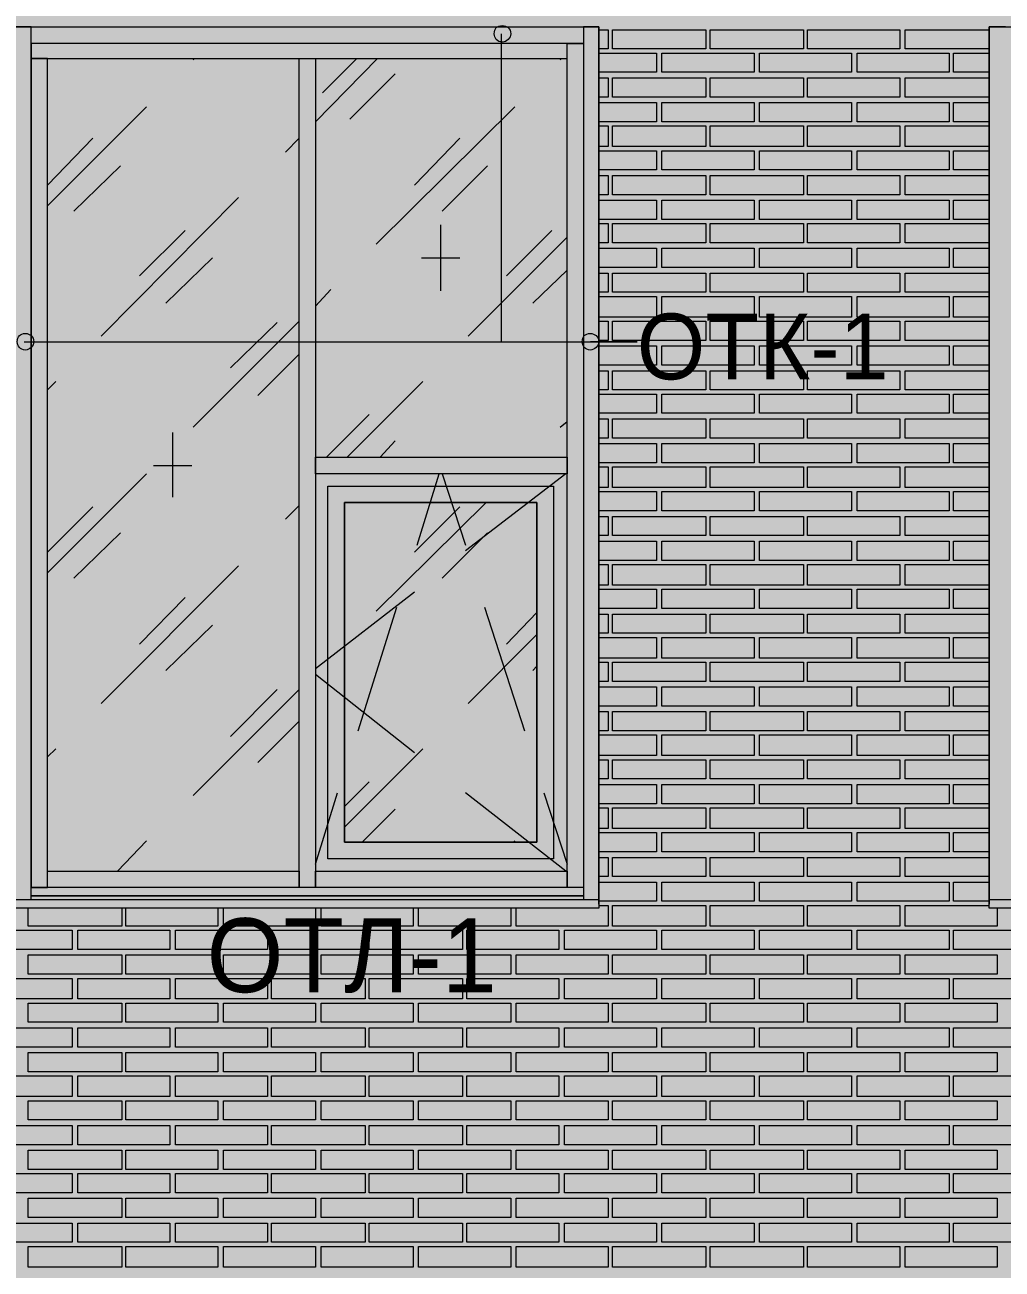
# Model space of a CAD drawing. Header units: millimetres. Extents: x -28928 to 100580, y -22867 to 36490.
# Drawn here: x 23028 to 26036, y 24164 to 27993 of the extents above; entities that cross this region are included whole.
import ezdxf

# ---------------------------------------------------------------- set-up
doc = ezdxf.new("R2010")
doc.units = ezdxf.units.MM
doc.layers.add('PDF _Геометрия', color=7, linetype='Continuous', true_color=0x8f8e8d)
doc.layers.add('PDF _Сплошная заливка', color=7, linetype='Continuous', true_color=0xffffff)
doc.layers.add('PDF _Текст', color=7, linetype='Continuous')

msp = doc.modelspace()

# ---------------------------------------------------------------- hatches: boundary and pattern name
at = {"layer": 'PDF _Сплошная заливка', "true_color": 0xdcd6cf, "transparency": 33554559}
msp.add_hatch(color=254, dxfattribs=at).paths.add_polyline_path([(19133.7, 30089.1), (19133.7, 16343.4), (52641.4, 16343.4), (52641.4, 30089.1)])

# ---------------------------------------------------------------- linework, layer by layer
at = {"layer": 'PDF _Геометрия', "color": 7, "lineweight": 9}
for points in [[(23047.2, 25299.9), (23047.2, 25363.4), (23047.2, 26636.8), (23047.2, 25338), (23098, 25338), (23098, 26636.8), (23098, 27889.1), (23047.2, 27889.1), (23047.2, 26636.8), (23047.2, 27910.3), (23047.2, 27986.4), (22996.4, 27986.4)], [(22996.4, 27986.4), (24794.5, 27986.4), (24794.5, 25287.2), (24794.5, 25363.4), (24794.5, 26636.8), (24794.5, 27910.3), (24794.5, 27986.4), (24748, 27986.4), (24748, 27910.3), (24748, 26636.8), (24748, 25363.4), (24748, 25299.9)], [(24494.1, 27965.3), (24494.1, 27017.6), (24913, 27017.6), (24769.1, 27017.6)], [(26046.8, 27986.4), (25996.1, 27986.4), (25996.1, 27910.3), (25996.1, 26636.8), (25996.1, 25363.4), (25996.1, 25287.2), (25996.1, 27986.4), (30793.7, 27986.4)], [(23546.4, 27884.9), (23550.7, 27889.1)], [(23923, 27694.5), (24113.4, 27889.1)], [(23944.1, 27783.4), (24049.9, 27889.1)], [(24676.1, 27884.9), (24680.3, 27889.1)], [(24028.7, 27703), (24168.4, 27842.6)], [(23098, 27436.4), (23402.6, 27741)], [(24109.1, 27318), (24536.4, 27741)], [(23098, 27499.9), (23237.6, 27643.7)], [(23829.9, 27601.4), (23872.2, 27643.7)], [(24227.6, 27499.9), (24367.2, 27643.7)], [(23178.4, 27419.5), (23322.2, 27559.1)], [(24312.2, 27419.5), (24451.8, 27559.1)], [(23263, 27034.5), (23686.1, 27461.8)], [(24308, 27377.2), (24308, 27174.1)], [(23381.4, 27220.7), (23521.1, 27360.3)], [(24392.6, 27034.5), (24697.2, 27339.1)], [(24511.1, 27220.7), (24650.7, 27360.3)], [(23461.8, 27136), (23605.7, 27275.7)], [(24248.7, 27275.7), (24367.2, 27275.7)], [(24591.4, 27136), (24697.2, 27237.6)], [(23923, 27127.6), (23969.5, 27178.4)], [(23546.4, 26755.3), (23872.2, 27081)], [(23660.7, 26937.2), (23804.5, 27076.8)], [(23026.1, 27017.6), (24913, 27017.6)], [(23745.3, 26852.6), (23872.2, 26979.5)], [(23098, 26869.5), (23123.4, 26894.9)], [(24020.3, 26662.2), (24253, 26894.9)], [(23956.8, 26662.2), (24088, 26793.4)], [(24676.1, 26755.3), (24697.2, 26772.2)], [(23483, 26738.4), (23483, 26539.5)], [(24121.8, 26662.2), (24168.4, 26713)], [(23098, 26306.8), (23402.6, 26611.4)], [(23423.7, 26636.8), (23542.2, 26636.8)], [(24236.1, 26391.4), (24303.7, 26611.4)], [(24312.2, 26611.4), (24384.1, 26391.4)], [(24693, 26611.4), (24384.1, 26374.5)], [(23098, 26370.3), (23237.6, 26509.9)], [(23829.9, 26471.8), (23872.2, 26514.1)], [(24109.1, 26188.4), (24447.6, 26522.6)], [(24227.6, 26370.3), (24367.2, 26509.9)], [(23178.4, 26289.9), (23322.2, 26429.5)], [(24312.2, 26289.9), (24451.8, 26429.5)], [(23263, 25904.9), (23686.1, 26328)], [(23381.4, 26086.8), (23521.1, 26230.7)], [(24227.6, 26247.6), (23923, 26010.7)], [(24054.1, 25820.3), (24172.6, 26201)], [(24443.4, 26201), (24566.1, 25820.3)], [(24511.1, 26086.8), (24604.1, 26184.1)], [(23461.8, 26006.4), (23605.7, 26146)], [(24392.6, 25904.9), (24604.1, 26116.4)], [(24591.4, 26006.4), (24604.1, 26019.1)], [(24227.6, 25752.6), (23923, 25993.7)], [(23546.4, 25621.4), (23872.2, 25947.2)], [(23660.7, 25803.4), (23804.5, 25947.2)], [(23745.3, 25723), (23872.2, 25849.9)], [(23098, 25739.9), (23123.4, 25765.3)], [(24011.8, 25524.1), (24253, 25765.3)], [(24011.8, 25587.6), (24088, 25663.7)], [(23923, 25409.9), (23990.7, 25629.9)], [(24693, 25388.7), (24384.1, 25629.9)], [(24625.3, 25629.9), (24697.2, 25409.9)], [(24066.8, 25477.6), (24168.4, 25579.1)], [(23313.7, 25388.7), (23402.6, 25481.8)], [(24532.2, 25477.6), (24536.4, 25481.8)], [(24748, 25338), (23047.2, 25338)], [(24748, 25312.6), (23047.2, 25312.6), (24748, 25312.6)], [(24748, 25312.6), (23047.2, 25312.6)], [(24794.5, 25304.1), (24794.5, 25299.9), (22996.4, 25299.9), (22996.4, 25304.1)], [(24794.5, 25299.9), (24794.5, 25274.5), (22996.4, 25274.5), (22996.4, 25299.9)], [(24794.5, 25283), (24794.5, 25274.5)], [(30793.7, 25304.1), (30793.7, 25299.9), (25996.1, 25299.9), (25996.1, 25304.1)], [(30793.7, 25299.9), (30793.7, 25274.5), (25996.1, 25274.5), (25996.1, 25299.9)], [(25996.1, 25274.5), (25996.1, 25283)]]:
    msp.add_lwpolyline(points, dxfattribs=at)
for points in [[(23897.6, 27935.7), (23047.2, 27935.7), (23047.2, 27889.1), (23897.6, 27889.1), (24697.2, 27889.1), (24697.2, 27935.7), (23897.6, 27935.7), (23072.6, 27935.7), (23047.2, 27935.7), (23047.2, 27986.4), (23072.6, 27986.4), (23897.6, 27986.4), (24722.6, 27986.4), (24748, 27986.4), (24748, 27935.7), (24722.6, 27935.7)], [(24697.2, 27910.3), (24697.2, 27935.7), (24748, 27935.7), (24748, 27910.3), (24748, 26636.8), (24748, 25338), (24697.2, 25338), (24697.2, 26636.8)], [(23923, 25338), (23872.2, 25338), (23098, 25338), (23098, 25388.7), (23872.2, 25388.7), (23872.2, 25338), (23872.2, 26636.8), (23872.2, 27889.1), (23923, 27889.1), (23923, 26636.8)], [(24697.2, 26611.4), (23923, 26611.4), (23923, 26662.2), (24697.2, 26662.2)], [(23961.1, 26573.4), (24654.9, 26573.4), (24654.9, 25426.8), (23961.1, 25426.8)], [(24654.9, 26573.4), (24654.9, 25426.8), (23961.1, 25426.8), (23961.1, 26573.4)], [(24604.1, 26522.6), (24011.8, 26522.6), (24011.8, 25477.6), (24604.1, 25477.6)], [(24011.8, 25477.6), (24011.8, 26522.6), (24604.1, 26522.6), (24604.1, 25477.6)], [(24697.2, 25338), (23923, 25338), (23923, 25388.7), (24697.2, 25388.7)]]:
    msp.add_lwpolyline(points, close=True, dxfattribs=at)
at = {"layer": 'PDF _Геометрия', "lineweight": 9}
for points in [[(24794.5, 27978), (24824.1, 27978), (24824.1, 27918.7), (24794.5, 27918.7)], [(25996.1, 27918.7), (25738, 27918.7), (25738, 27978), (25996.1, 27978)], [(24794.5, 27906), (24832.6, 27906), (24972.2, 27906), (24972.2, 27846.8), (24832.6, 27846.8), (24794.5, 27846.8)], [(25996.1, 27846.8), (25886.1, 27846.8), (25886.1, 27906), (25996.1, 27906)], [(24794.5, 27829.9), (24824.1, 27829.9), (24824.1, 27770.7), (24794.5, 27770.7)], [(25996.1, 27770.7), (25738, 27770.7), (25738, 27829.9), (25996.1, 27829.9)], [(24794.5, 27753.7), (24832.6, 27753.7), (24972.2, 27753.7), (24972.2, 27694.5), (24832.6, 27694.5), (24794.5, 27694.5)], [(25996.1, 27694.5), (25886.1, 27694.5), (25886.1, 27753.7), (25996.1, 27753.7)], [(24794.5, 27681.8), (24824.1, 27681.8), (24824.1, 27618.4), (24794.5, 27618.4)], [(25996.1, 27618.4), (25738, 27618.4), (25738, 27681.8), (25996.1, 27681.8)], [(24794.5, 27605.7), (24832.6, 27605.7), (24972.2, 27605.7), (24972.2, 27546.4), (24832.6, 27546.4), (24794.5, 27546.4)], [(25996.1, 27546.4), (25886.1, 27546.4), (25886.1, 27605.7), (25996.1, 27605.7)], [(24794.5, 27529.5), (24824.1, 27529.5), (24824.1, 27470.3), (24794.5, 27470.3)], [(25996.1, 27470.3), (25738, 27470.3), (25738, 27529.5), (25996.1, 27529.5)], [(24794.5, 27453.4), (24832.6, 27453.4), (24972.2, 27453.4), (24972.2, 27394.1), (24832.6, 27394.1), (24794.5, 27394.1)], [(25996.1, 27394.1), (25886.1, 27394.1), (25886.1, 27453.4), (25996.1, 27453.4)], [(24794.5, 27381.4), (24824.1, 27381.4), (24824.1, 27322.2), (24794.5, 27322.2)], [(25996.1, 27322.2), (25738, 27322.2), (25738, 27381.4), (25996.1, 27381.4)], [(24794.5, 27305.3), (24832.6, 27305.3), (24972.2, 27305.3), (24972.2, 27246), (24832.6, 27246), (24794.5, 27246)], [(25996.1, 27246), (25886.1, 27246), (25886.1, 27305.3), (25996.1, 27305.3)], [(24794.5, 27229.1), (24824.1, 27229.1), (24824.1, 27169.9), (24794.5, 27169.9)], [(25996.1, 27169.9), (25738, 27169.9), (25738, 27229.1), (25996.1, 27229.1)], [(24794.5, 27157.2), (24832.6, 27157.2), (24972.2, 27157.2), (24972.2, 27093.7), (24832.6, 27093.7), (24794.5, 27093.7)], [(25996.1, 27093.7), (25886.1, 27093.7), (25886.1, 27157.2), (25996.1, 27157.2)], [(24794.5, 27081), (24824.1, 27081), (24824.1, 27021.8), (24794.5, 27021.8)], [(25996.1, 27021.8), (25738, 27021.8), (25738, 27081), (25996.1, 27081)], [(24794.5, 27004.9), (24832.6, 27004.9), (24972.2, 27004.9), (24972.2, 26945.7), (24832.6, 26945.7), (24794.5, 26945.7)], [(25996.1, 26945.7), (25886.1, 26945.7), (25886.1, 27004.9), (25996.1, 27004.9)], [(24794.5, 26928.7), (24824.1, 26928.7), (24824.1, 26869.5), (24794.5, 26869.5)], [(25996.1, 26869.5), (25738, 26869.5), (25738, 26928.7), (25996.1, 26928.7)], [(24794.5, 26856.8), (24832.6, 26856.8), (24972.2, 26856.8), (24972.2, 26797.6), (24832.6, 26797.6), (24794.5, 26797.6)], [(25996.1, 26797.6), (25886.1, 26797.6), (25886.1, 26856.8), (25996.1, 26856.8)], [(24794.5, 26780.7), (24824.1, 26780.7), (24824.1, 26721.4), (24794.5, 26721.4)], [(25996.1, 26721.4), (25738, 26721.4), (25738, 26780.7), (25996.1, 26780.7)], [(24794.5, 26704.5), (24832.6, 26704.5), (24972.2, 26704.5), (24972.2, 26645.3), (24832.6, 26645.3), (24794.5, 26645.3)], [(25996.1, 26645.3), (25886.1, 26645.3), (25886.1, 26704.5), (25996.1, 26704.5)], [(24794.5, 26632.6), (24824.1, 26632.6), (24824.1, 26569.1), (24794.5, 26569.1)], [(25996.1, 26569.1), (25738, 26569.1), (25738, 26632.6), (25996.1, 26632.6)], [(24794.5, 26556.4), (24832.6, 26556.4), (24972.2, 26556.4), (24972.2, 26497.2), (24832.6, 26497.2), (24794.5, 26497.2)], [(25996.1, 26497.2), (25886.1, 26497.2), (25886.1, 26556.4), (25996.1, 26556.4)], [(24794.5, 26480.3), (24824.1, 26480.3), (24824.1, 26421), (24794.5, 26421)], [(25996.1, 26421), (25738, 26421), (25738, 26480.3), (25996.1, 26480.3)], [(24794.5, 26404.1), (24832.6, 26404.1), (24972.2, 26404.1), (24972.2, 26344.9), (24832.6, 26344.9), (24794.5, 26344.9)], [(25996.1, 26344.9), (25886.1, 26344.9), (25886.1, 26404.1), (25996.1, 26404.1)], [(24794.5, 26332.2), (24824.1, 26332.2), (24824.1, 26268.7), (24794.5, 26268.7)], [(25996.1, 26268.7), (25738, 26268.7), (25738, 26332.2), (25996.1, 26332.2)], [(24794.5, 26256), (24832.6, 26256), (24972.2, 26256), (24972.2, 26196.8), (24832.6, 26196.8), (24794.5, 26196.8)], [(25996.1, 26196.8), (25886.1, 26196.8), (25886.1, 26256), (25996.1, 26256)], [(24794.5, 26179.9), (24824.1, 26179.9), (24824.1, 26120.7), (24794.5, 26120.7)], [(25996.1, 26120.7), (25738, 26120.7), (25738, 26179.9), (25996.1, 26179.9)], [(24794.5, 26108), (24832.6, 26108), (24972.2, 26108), (24972.2, 26044.5), (24832.6, 26044.5), (24794.5, 26044.5)], [(25996.1, 26044.5), (25886.1, 26044.5), (25886.1, 26108), (25996.1, 26108)], [(24794.5, 26031.8), (24824.1, 26031.8), (24824.1, 25972.6), (24794.5, 25972.6)], [(25996.1, 25972.6), (25738, 25972.6), (25738, 26031.8), (25996.1, 26031.8)], [(24794.5, 25955.7), (24832.6, 25955.7), (24972.2, 25955.7), (24972.2, 25896.4), (24832.6, 25896.4), (24794.5, 25896.4)], [(25996.1, 25896.4), (25886.1, 25896.4), (25886.1, 25955.7), (25996.1, 25955.7)], [(24794.5, 25879.5), (24824.1, 25879.5), (24824.1, 25820.3), (24794.5, 25820.3)], [(25996.1, 25820.3), (25738, 25820.3), (25738, 25879.5), (25996.1, 25879.5)], [(24794.5, 25807.6), (24832.6, 25807.6), (24972.2, 25807.6), (24972.2, 25744.1), (24832.6, 25744.1), (24794.5, 25744.1)], [(25996.1, 25744.1), (25886.1, 25744.1), (25886.1, 25807.6), (25996.1, 25807.6)], [(24794.5, 25731.4), (24824.1, 25731.4), (24824.1, 25672.2), (24794.5, 25672.2)], [(25996.1, 25672.2), (25738, 25672.2), (25738, 25731.4), (25996.1, 25731.4)], [(24794.5, 25655.3), (24832.6, 25655.3), (24972.2, 25655.3), (24972.2, 25596), (24832.6, 25596), (24794.5, 25596)], [(25996.1, 25596), (25886.1, 25596), (25886.1, 25655.3), (25996.1, 25655.3)], [(24794.5, 25583.4), (24824.1, 25583.4), (24824.1, 25519.9), (24794.5, 25519.9)], [(25996.1, 25519.9), (25738, 25519.9), (25738, 25583.4), (25996.1, 25583.4)], [(24794.5, 25507.2), (24832.6, 25507.2), (24972.2, 25507.2), (24972.2, 25448), (24832.6, 25448), (24794.5, 25448)], [(25996.1, 25448), (25886.1, 25448), (25886.1, 25507.2), (25996.1, 25507.2)], [(24794.5, 25431), (24824.1, 25431), (24824.1, 25371.8), (24794.5, 25371.8)], [(25996.1, 25371.8), (25738, 25371.8), (25738, 25431), (25996.1, 25431)], [(24794.5, 25354.9), (24832.6, 25354.9), (24972.2, 25354.9), (24972.2, 25295.7), (24832.6, 25295.7), (24794.5, 25295.7)], [(25996.1, 25295.7), (25886.1, 25295.7), (25886.1, 25354.9), (25996.1, 25354.9)], [(23326.4, 25274.5), (23326.4, 25219.5), (23038.7, 25219.5), (23038.7, 25274.5)], [(23622.6, 25274.5), (23622.6, 25219.5), (23339.1, 25219.5), (23339.1, 25274.5)], [(23923, 25274.5), (23923, 25219.5), (23639.5, 25219.5), (23639.5, 25274.5)], [(24223.4, 25274.5), (24223.4, 25219.5), (23939.9, 25219.5), (23939.9, 25274.5)], [(24523.7, 25274.5), (24523.7, 25219.5), (24240.3, 25219.5), (24240.3, 25274.5)], [(24794.5, 25283), (24824.1, 25283), (24824.1, 25219.5), (24540.7, 25219.5), (24540.7, 25274.5)], [(26021.4, 25274.5), (26021.4, 25219.5), (25738, 25219.5), (25738, 25283), (25996.1, 25283)]]:
    msp.add_lwpolyline(points, dxfattribs=at)
for points in [[(25124.5, 27978), (25124.5, 27918.7), (24836.8, 27918.7), (24836.8, 27978)], [(25424.9, 27978), (25424.9, 27918.7), (25137.2, 27918.7), (25137.2, 27978)], [(25721.1, 27978), (25721.1, 27918.7), (25437.6, 27918.7), (25437.6, 27978)], [(25272.6, 27846.8), (25128.7, 27846.8), (24989.1, 27846.8), (24989.1, 27906), (25128.7, 27906), (25272.6, 27906)], [(25573, 27846.8), (25429.1, 27846.8), (25289.5, 27846.8), (25289.5, 27906), (25429.1, 27906), (25573, 27906)], [(25873.4, 27846.8), (25729.5, 27846.8), (25589.9, 27846.8), (25589.9, 27906), (25729.5, 27906), (25873.4, 27906)], [(25124.5, 27829.9), (25124.5, 27770.7), (24836.8, 27770.7), (24836.8, 27829.9)], [(25424.9, 27829.9), (25424.9, 27770.7), (25137.2, 27770.7), (25137.2, 27829.9)], [(25721.1, 27829.9), (25721.1, 27770.7), (25437.6, 27770.7), (25437.6, 27829.9)], [(25272.6, 27694.5), (25128.7, 27694.5), (24989.1, 27694.5), (24989.1, 27753.7), (25128.7, 27753.7), (25272.6, 27753.7)], [(25573, 27694.5), (25429.1, 27694.5), (25289.5, 27694.5), (25289.5, 27753.7), (25429.1, 27753.7), (25573, 27753.7)], [(25873.4, 27694.5), (25729.5, 27694.5), (25589.9, 27694.5), (25589.9, 27753.7), (25729.5, 27753.7), (25873.4, 27753.7)], [(25124.5, 27681.8), (25124.5, 27618.4), (24836.8, 27618.4), (24836.8, 27681.8)], [(25424.9, 27681.8), (25424.9, 27618.4), (25137.2, 27618.4), (25137.2, 27681.8)], [(25721.1, 27681.8), (25721.1, 27618.4), (25437.6, 27618.4), (25437.6, 27681.8)], [(25272.6, 27546.4), (25128.7, 27546.4), (24989.1, 27546.4), (24989.1, 27605.7), (25128.7, 27605.7), (25272.6, 27605.7)], [(25573, 27546.4), (25429.1, 27546.4), (25289.5, 27546.4), (25289.5, 27605.7), (25429.1, 27605.7), (25573, 27605.7)], [(25873.4, 27546.4), (25729.5, 27546.4), (25589.9, 27546.4), (25589.9, 27605.7), (25729.5, 27605.7), (25873.4, 27605.7)], [(25124.5, 27529.5), (25124.5, 27470.3), (24836.8, 27470.3), (24836.8, 27529.5)], [(25424.9, 27529.5), (25424.9, 27470.3), (25137.2, 27470.3), (25137.2, 27529.5)], [(25721.1, 27529.5), (25721.1, 27470.3), (25437.6, 27470.3), (25437.6, 27529.5)], [(25272.6, 27394.1), (25128.7, 27394.1), (24989.1, 27394.1), (24989.1, 27453.4), (25128.7, 27453.4), (25272.6, 27453.4)], [(25573, 27394.1), (25429.1, 27394.1), (25289.5, 27394.1), (25289.5, 27453.4), (25429.1, 27453.4), (25573, 27453.4)], [(25873.4, 27394.1), (25729.5, 27394.1), (25589.9, 27394.1), (25589.9, 27453.4), (25729.5, 27453.4), (25873.4, 27453.4)], [(25124.5, 27381.4), (25124.5, 27322.2), (24836.8, 27322.2), (24836.8, 27381.4)], [(25424.9, 27381.4), (25424.9, 27322.2), (25137.2, 27322.2), (25137.2, 27381.4)], [(25721.1, 27381.4), (25721.1, 27322.2), (25437.6, 27322.2), (25437.6, 27381.4)], [(25272.6, 27246), (25128.7, 27246), (24989.1, 27246), (24989.1, 27305.3), (25128.7, 27305.3), (25272.6, 27305.3)], [(25573, 27246), (25429.1, 27246), (25289.5, 27246), (25289.5, 27305.3), (25429.1, 27305.3), (25573, 27305.3)], [(25873.4, 27246), (25729.5, 27246), (25589.9, 27246), (25589.9, 27305.3), (25729.5, 27305.3), (25873.4, 27305.3)], [(25124.5, 27229.1), (25124.5, 27169.9), (24836.8, 27169.9), (24836.8, 27229.1)], [(25424.9, 27229.1), (25424.9, 27169.9), (25137.2, 27169.9), (25137.2, 27229.1)], [(25721.1, 27229.1), (25721.1, 27169.9), (25437.6, 27169.9), (25437.6, 27229.1)], [(25272.6, 27093.7), (25128.7, 27093.7), (24989.1, 27093.7), (24989.1, 27157.2), (25128.7, 27157.2), (25272.6, 27157.2)], [(25573, 27093.7), (25429.1, 27093.7), (25289.5, 27093.7), (25289.5, 27157.2), (25429.1, 27157.2), (25573, 27157.2)], [(25873.4, 27093.7), (25729.5, 27093.7), (25589.9, 27093.7), (25589.9, 27157.2), (25729.5, 27157.2), (25873.4, 27157.2)], [(25124.5, 27081), (25124.5, 27021.8), (24836.8, 27021.8), (24836.8, 27081)], [(25424.9, 27081), (25424.9, 27021.8), (25137.2, 27021.8), (25137.2, 27081)], [(25721.1, 27081), (25721.1, 27021.8), (25437.6, 27021.8), (25437.6, 27081)], [(25272.6, 26945.7), (25128.7, 26945.7), (24989.1, 26945.7), (24989.1, 27004.9), (25128.7, 27004.9), (25272.6, 27004.9)], [(25573, 26945.7), (25429.1, 26945.7), (25289.5, 26945.7), (25289.5, 27004.9), (25429.1, 27004.9), (25573, 27004.9)], [(25873.4, 26945.7), (25729.5, 26945.7), (25589.9, 26945.7), (25589.9, 27004.9), (25729.5, 27004.9), (25873.4, 27004.9)], [(25124.5, 26928.7), (25124.5, 26869.5), (24836.8, 26869.5), (24836.8, 26928.7)], [(25424.9, 26928.7), (25424.9, 26869.5), (25137.2, 26869.5), (25137.2, 26928.7)], [(25721.1, 26928.7), (25721.1, 26869.5), (25437.6, 26869.5), (25437.6, 26928.7)], [(25272.6, 26797.6), (25128.7, 26797.6), (24989.1, 26797.6), (24989.1, 26856.8), (25128.7, 26856.8), (25272.6, 26856.8)], [(25573, 26797.6), (25429.1, 26797.6), (25289.5, 26797.6), (25289.5, 26856.8), (25429.1, 26856.8), (25573, 26856.8)], [(25873.4, 26797.6), (25729.5, 26797.6), (25589.9, 26797.6), (25589.9, 26856.8), (25729.5, 26856.8), (25873.4, 26856.8)], [(25124.5, 26780.7), (25124.5, 26721.4), (24836.8, 26721.4), (24836.8, 26780.7)], [(25424.9, 26780.7), (25424.9, 26721.4), (25137.2, 26721.4), (25137.2, 26780.7)], [(25721.1, 26780.7), (25721.1, 26721.4), (25437.6, 26721.4), (25437.6, 26780.7)], [(25272.6, 26645.3), (25128.7, 26645.3), (24989.1, 26645.3), (24989.1, 26704.5), (25128.7, 26704.5), (25272.6, 26704.5)], [(25573, 26645.3), (25429.1, 26645.3), (25289.5, 26645.3), (25289.5, 26704.5), (25429.1, 26704.5), (25573, 26704.5)], [(25873.4, 26645.3), (25729.5, 26645.3), (25589.9, 26645.3), (25589.9, 26704.5), (25729.5, 26704.5), (25873.4, 26704.5)], [(25124.5, 26632.6), (25124.5, 26569.1), (24836.8, 26569.1), (24836.8, 26632.6)], [(25424.9, 26632.6), (25424.9, 26569.1), (25137.2, 26569.1), (25137.2, 26632.6)], [(25721.1, 26632.6), (25721.1, 26569.1), (25437.6, 26569.1), (25437.6, 26632.6)], [(25272.6, 26497.2), (25128.7, 26497.2), (24989.1, 26497.2), (24989.1, 26556.4), (25128.7, 26556.4), (25272.6, 26556.4)], [(25573, 26497.2), (25429.1, 26497.2), (25289.5, 26497.2), (25289.5, 26556.4), (25429.1, 26556.4), (25573, 26556.4)], [(25873.4, 26497.2), (25729.5, 26497.2), (25589.9, 26497.2), (25589.9, 26556.4), (25729.5, 26556.4), (25873.4, 26556.4)], [(25124.5, 26480.3), (25124.5, 26421), (24836.8, 26421), (24836.8, 26480.3)], [(25424.9, 26480.3), (25424.9, 26421), (25137.2, 26421), (25137.2, 26480.3)], [(25721.1, 26480.3), (25721.1, 26421), (25437.6, 26421), (25437.6, 26480.3)], [(25272.6, 26344.9), (25128.7, 26344.9), (24989.1, 26344.9), (24989.1, 26404.1), (25128.7, 26404.1), (25272.6, 26404.1)], [(25573, 26344.9), (25429.1, 26344.9), (25289.5, 26344.9), (25289.5, 26404.1), (25429.1, 26404.1), (25573, 26404.1)], [(25873.4, 26344.9), (25729.5, 26344.9), (25589.9, 26344.9), (25589.9, 26404.1), (25729.5, 26404.1), (25873.4, 26404.1)], [(25124.5, 26332.2), (25124.5, 26268.7), (24836.8, 26268.7), (24836.8, 26332.2)], [(25424.9, 26332.2), (25424.9, 26268.7), (25137.2, 26268.7), (25137.2, 26332.2)], [(25721.1, 26332.2), (25721.1, 26268.7), (25437.6, 26268.7), (25437.6, 26332.2)], [(25272.6, 26196.8), (25128.7, 26196.8), (24989.1, 26196.8), (24989.1, 26256), (25128.7, 26256), (25272.6, 26256)], [(25573, 26196.8), (25429.1, 26196.8), (25289.5, 26196.8), (25289.5, 26256), (25429.1, 26256), (25573, 26256)], [(25873.4, 26196.8), (25729.5, 26196.8), (25589.9, 26196.8), (25589.9, 26256), (25729.5, 26256), (25873.4, 26256)], [(25124.5, 26179.9), (25124.5, 26120.7), (24836.8, 26120.7), (24836.8, 26179.9)], [(25424.9, 26179.9), (25424.9, 26120.7), (25137.2, 26120.7), (25137.2, 26179.9)], [(25721.1, 26179.9), (25721.1, 26120.7), (25437.6, 26120.7), (25437.6, 26179.9)], [(25272.6, 26044.5), (25128.7, 26044.5), (24989.1, 26044.5), (24989.1, 26108), (25128.7, 26108), (25272.6, 26108)], [(25573, 26044.5), (25429.1, 26044.5), (25289.5, 26044.5), (25289.5, 26108), (25429.1, 26108), (25573, 26108)], [(25873.4, 26044.5), (25729.5, 26044.5), (25589.9, 26044.5), (25589.9, 26108), (25729.5, 26108), (25873.4, 26108)], [(25124.5, 26031.8), (25124.5, 25972.6), (24836.8, 25972.6), (24836.8, 26031.8)], [(25424.9, 26031.8), (25424.9, 25972.6), (25137.2, 25972.6), (25137.2, 26031.8)], [(25721.1, 26031.8), (25721.1, 25972.6), (25437.6, 25972.6), (25437.6, 26031.8)], [(25272.6, 25896.4), (25128.7, 25896.4), (24989.1, 25896.4), (24989.1, 25955.7), (25128.7, 25955.7), (25272.6, 25955.7)], [(25573, 25896.4), (25429.1, 25896.4), (25289.5, 25896.4), (25289.5, 25955.7), (25429.1, 25955.7), (25573, 25955.7)], [(25873.4, 25896.4), (25729.5, 25896.4), (25589.9, 25896.4), (25589.9, 25955.7), (25729.5, 25955.7), (25873.4, 25955.7)], [(25124.5, 25879.5), (25124.5, 25820.3), (24836.8, 25820.3), (24836.8, 25879.5)], [(25424.9, 25879.5), (25424.9, 25820.3), (25137.2, 25820.3), (25137.2, 25879.5)], [(25721.1, 25879.5), (25721.1, 25820.3), (25437.6, 25820.3), (25437.6, 25879.5)], [(25272.6, 25744.1), (25128.7, 25744.1), (24989.1, 25744.1), (24989.1, 25807.6), (25128.7, 25807.6), (25272.6, 25807.6)], [(25573, 25744.1), (25429.1, 25744.1), (25289.5, 25744.1), (25289.5, 25807.6), (25429.1, 25807.6), (25573, 25807.6)], [(25873.4, 25744.1), (25729.5, 25744.1), (25589.9, 25744.1), (25589.9, 25807.6), (25729.5, 25807.6), (25873.4, 25807.6)], [(25124.5, 25731.4), (25124.5, 25672.2), (24836.8, 25672.2), (24836.8, 25731.4)], [(25424.9, 25731.4), (25424.9, 25672.2), (25137.2, 25672.2), (25137.2, 25731.4)], [(25721.1, 25731.4), (25721.1, 25672.2), (25437.6, 25672.2), (25437.6, 25731.4)], [(25272.6, 25596), (25128.7, 25596), (24989.1, 25596), (24989.1, 25655.3), (25128.7, 25655.3), (25272.6, 25655.3)], [(25573, 25596), (25429.1, 25596), (25289.5, 25596), (25289.5, 25655.3), (25429.1, 25655.3), (25573, 25655.3)], [(25873.4, 25596), (25729.5, 25596), (25589.9, 25596), (25589.9, 25655.3), (25729.5, 25655.3), (25873.4, 25655.3)], [(25124.5, 25583.4), (25124.5, 25519.9), (24836.8, 25519.9), (24836.8, 25583.4)], [(25424.9, 25583.4), (25424.9, 25519.9), (25137.2, 25519.9), (25137.2, 25583.4)], [(25721.1, 25583.4), (25721.1, 25519.9), (25437.6, 25519.9), (25437.6, 25583.4)], [(25272.6, 25448), (25128.7, 25448), (24989.1, 25448), (24989.1, 25507.2), (25128.7, 25507.2), (25272.6, 25507.2)], [(25573, 25448), (25429.1, 25448), (25289.5, 25448), (25289.5, 25507.2), (25429.1, 25507.2), (25573, 25507.2)], [(25873.4, 25448), (25729.5, 25448), (25589.9, 25448), (25589.9, 25507.2), (25729.5, 25507.2), (25873.4, 25507.2)], [(25124.5, 25431), (25124.5, 25371.8), (24836.8, 25371.8), (24836.8, 25431)], [(25424.9, 25431), (25424.9, 25371.8), (25137.2, 25371.8), (25137.2, 25431)], [(25721.1, 25431), (25721.1, 25371.8), (25437.6, 25371.8), (25437.6, 25431)], [(25272.6, 25295.7), (25128.7, 25295.7), (24989.1, 25295.7), (24989.1, 25354.9), (25128.7, 25354.9), (25272.6, 25354.9)], [(25573, 25295.7), (25429.1, 25295.7), (25289.5, 25295.7), (25289.5, 25354.9), (25429.1, 25354.9), (25573, 25354.9)], [(25873.4, 25295.7), (25729.5, 25295.7), (25589.9, 25295.7), (25589.9, 25354.9), (25729.5, 25354.9), (25873.4, 25354.9)], [(25124.5, 25283), (25124.5, 25219.5), (24836.8, 25219.5), (24836.8, 25283)], [(25424.9, 25283), (25424.9, 25219.5), (25137.2, 25219.5), (25137.2, 25283)], [(25721.1, 25283), (25721.1, 25219.5), (25437.6, 25219.5), (25437.6, 25283)], [(23174.1, 25147.6), (23030.3, 25147.6), (22890.7, 25147.6), (22890.7, 25206.8), (23030.3, 25206.8), (23174.1, 25206.8)], [(23474.5, 25147.6), (23330.7, 25147.6), (23191.1, 25147.6), (23191.1, 25206.8), (23330.7, 25206.8), (23474.5, 25206.8)], [(23774.9, 25147.6), (23631.1, 25147.6), (23491.4, 25147.6), (23491.4, 25206.8), (23631.1, 25206.8), (23774.9, 25206.8)], [(24075.3, 25147.6), (23931.4, 25147.6), (23787.6, 25147.6), (23787.6, 25206.8), (23931.4, 25206.8), (24075.3, 25206.8)], [(24375.7, 25147.6), (24231.8, 25147.6), (24088, 25147.6), (24088, 25206.8), (24231.8, 25206.8), (24375.7, 25206.8)], [(24671.8, 25147.6), (24532.2, 25147.6), (24388.4, 25147.6), (24388.4, 25206.8), (24532.2, 25206.8), (24671.8, 25206.8)], [(24972.2, 25147.6), (24832.6, 25147.6), (24688.7, 25147.6), (24688.7, 25206.8), (24832.6, 25206.8), (24972.2, 25206.8)], [(25272.6, 25147.6), (25128.7, 25147.6), (24989.1, 25147.6), (24989.1, 25206.8), (25128.7, 25206.8), (25272.6, 25206.8)], [(25573, 25147.6), (25429.1, 25147.6), (25289.5, 25147.6), (25289.5, 25206.8), (25429.1, 25206.8), (25573, 25206.8)], [(25873.4, 25147.6), (25729.5, 25147.6), (25589.9, 25147.6), (25589.9, 25206.8), (25729.5, 25206.8), (25873.4, 25206.8)], [(26173.7, 25147.6), (26029.9, 25147.6), (25886.1, 25147.6), (25886.1, 25206.8), (26029.9, 25206.8), (26173.7, 25206.8)], [(23326.4, 25130.7), (23326.4, 25071.4), (23038.7, 25071.4), (23038.7, 25130.7)], [(23622.6, 25130.7), (23622.6, 25071.4), (23339.1, 25071.4), (23339.1, 25130.7)], [(23923, 25130.7), (23923, 25071.4), (23639.5, 25071.4), (23639.5, 25130.7)], [(24223.4, 25130.7), (24223.4, 25071.4), (23939.9, 25071.4), (23939.9, 25130.7)], [(24523.7, 25130.7), (24523.7, 25071.4), (24240.3, 25071.4), (24240.3, 25130.7)], [(24824.1, 25130.7), (24824.1, 25071.4), (24540.7, 25071.4), (24540.7, 25130.7)], [(25124.5, 25130.7), (25124.5, 25071.4), (24836.8, 25071.4), (24836.8, 25130.7)], [(25424.9, 25130.7), (25424.9, 25071.4), (25137.2, 25071.4), (25137.2, 25130.7)], [(25721.1, 25130.7), (25721.1, 25071.4), (25437.6, 25071.4), (25437.6, 25130.7)], [(26021.4, 25130.7), (26021.4, 25071.4), (25738, 25071.4), (25738, 25130.7)], [(23174.1, 24995.3), (23030.3, 24995.3), (22890.7, 24995.3), (22890.7, 25058.7), (23030.3, 25058.7), (23174.1, 25058.7)], [(23474.5, 24995.3), (23330.7, 24995.3), (23191.1, 24995.3), (23191.1, 25058.7), (23330.7, 25058.7), (23474.5, 25058.7)], [(23774.9, 24995.3), (23631.1, 24995.3), (23491.4, 24995.3), (23491.4, 25058.7), (23631.1, 25058.7), (23774.9, 25058.7)], [(24075.3, 24995.3), (23931.4, 24995.3), (23787.6, 24995.3), (23787.6, 25058.7), (23931.4, 25058.7), (24075.3, 25058.7)], [(24375.7, 24995.3), (24231.8, 24995.3), (24088, 24995.3), (24088, 25058.7), (24231.8, 25058.7), (24375.7, 25058.7)], [(24671.8, 24995.3), (24532.2, 24995.3), (24388.4, 24995.3), (24388.4, 25058.7), (24532.2, 25058.7), (24671.8, 25058.7)], [(24972.2, 24995.3), (24832.6, 24995.3), (24688.7, 24995.3), (24688.7, 25058.7), (24832.6, 25058.7), (24972.2, 25058.7)], [(25272.6, 24995.3), (25128.7, 24995.3), (24989.1, 24995.3), (24989.1, 25058.7), (25128.7, 25058.7), (25272.6, 25058.7)], [(25573, 24995.3), (25429.1, 24995.3), (25289.5, 24995.3), (25289.5, 25058.7), (25429.1, 25058.7), (25573, 25058.7)], [(25873.4, 24995.3), (25729.5, 24995.3), (25589.9, 24995.3), (25589.9, 25058.7), (25729.5, 25058.7), (25873.4, 25058.7)], [(26173.7, 24995.3), (26029.9, 24995.3), (25886.1, 24995.3), (25886.1, 25058.7), (26029.9, 25058.7), (26173.7, 25058.7)], [(23326.4, 24982.6), (23326.4, 24923.4), (23038.7, 24923.4), (23038.7, 24982.6)], [(23622.6, 24982.6), (23622.6, 24923.4), (23339.1, 24923.4), (23339.1, 24982.6)], [(23923, 24982.6), (23923, 24923.4), (23639.5, 24923.4), (23639.5, 24982.6)], [(24223.4, 24982.6), (24223.4, 24923.4), (23939.9, 24923.4), (23939.9, 24982.6)], [(24523.7, 24982.6), (24523.7, 24923.4), (24240.3, 24923.4), (24240.3, 24982.6)], [(24824.1, 24982.6), (24824.1, 24923.4), (24540.7, 24923.4), (24540.7, 24982.6)], [(25124.5, 24982.6), (25124.5, 24923.4), (24836.8, 24923.4), (24836.8, 24982.6)], [(25424.9, 24982.6), (25424.9, 24923.4), (25137.2, 24923.4), (25137.2, 24982.6)], [(25721.1, 24982.6), (25721.1, 24923.4), (25437.6, 24923.4), (25437.6, 24982.6)], [(26021.4, 24982.6), (26021.4, 24923.4), (25738, 24923.4), (25738, 24982.6)], [(23174.1, 24847.2), (23030.3, 24847.2), (22890.7, 24847.2), (22890.7, 24906.4), (23030.3, 24906.4), (23174.1, 24906.4)], [(23474.5, 24847.2), (23330.7, 24847.2), (23191.1, 24847.2), (23191.1, 24906.4), (23330.7, 24906.4), (23474.5, 24906.4)], [(23774.9, 24847.2), (23631.1, 24847.2), (23491.4, 24847.2), (23491.4, 24906.4), (23631.1, 24906.4), (23774.9, 24906.4)], [(24075.3, 24847.2), (23931.4, 24847.2), (23787.6, 24847.2), (23787.6, 24906.4), (23931.4, 24906.4), (24075.3, 24906.4)], [(24375.7, 24847.2), (24231.8, 24847.2), (24088, 24847.2), (24088, 24906.4), (24231.8, 24906.4), (24375.7, 24906.4)], [(24671.8, 24847.2), (24532.2, 24847.2), (24388.4, 24847.2), (24388.4, 24906.4), (24532.2, 24906.4), (24671.8, 24906.4)], [(24972.2, 24847.2), (24832.6, 24847.2), (24688.7, 24847.2), (24688.7, 24906.4), (24832.6, 24906.4), (24972.2, 24906.4)], [(25272.6, 24847.2), (25128.7, 24847.2), (24989.1, 24847.2), (24989.1, 24906.4), (25128.7, 24906.4), (25272.6, 24906.4)], [(25573, 24847.2), (25429.1, 24847.2), (25289.5, 24847.2), (25289.5, 24906.4), (25429.1, 24906.4), (25573, 24906.4)], [(25873.4, 24847.2), (25729.5, 24847.2), (25589.9, 24847.2), (25589.9, 24906.4), (25729.5, 24906.4), (25873.4, 24906.4)], [(26173.7, 24847.2), (26029.9, 24847.2), (25886.1, 24847.2), (25886.1, 24906.4), (26029.9, 24906.4), (26173.7, 24906.4)], [(23326.4, 24830.3), (23326.4, 24771), (23038.7, 24771), (23038.7, 24830.3)], [(23622.6, 24830.3), (23622.6, 24771), (23339.1, 24771), (23339.1, 24830.3)], [(23923, 24830.3), (23923, 24771), (23639.5, 24771), (23639.5, 24830.3)], [(24223.4, 24830.3), (24223.4, 24771), (23939.9, 24771), (23939.9, 24830.3)], [(24523.7, 24830.3), (24523.7, 24771), (24240.3, 24771), (24240.3, 24830.3)], [(24824.1, 24830.3), (24824.1, 24771), (24540.7, 24771), (24540.7, 24830.3)], [(25124.5, 24830.3), (25124.5, 24771), (24836.8, 24771), (24836.8, 24830.3)], [(25424.9, 24830.3), (25424.9, 24771), (25137.2, 24771), (25137.2, 24830.3)], [(25721.1, 24830.3), (25721.1, 24771), (25437.6, 24771), (25437.6, 24830.3)], [(26021.4, 24830.3), (26021.4, 24771), (25738, 24771), (25738, 24830.3)], [(23174.1, 24694.9), (23030.3, 24694.9), (22890.7, 24694.9), (22890.7, 24758.4), (23030.3, 24758.4), (23174.1, 24758.4)], [(23474.5, 24694.9), (23330.7, 24694.9), (23191.1, 24694.9), (23191.1, 24758.4), (23330.7, 24758.4), (23474.5, 24758.4)], [(23774.9, 24694.9), (23631.1, 24694.9), (23491.4, 24694.9), (23491.4, 24758.4), (23631.1, 24758.4), (23774.9, 24758.4)], [(24075.3, 24694.9), (23931.4, 24694.9), (23787.6, 24694.9), (23787.6, 24758.4), (23931.4, 24758.4), (24075.3, 24758.4)], [(24375.7, 24694.9), (24231.8, 24694.9), (24088, 24694.9), (24088, 24758.4), (24231.8, 24758.4), (24375.7, 24758.4)], [(24671.8, 24694.9), (24532.2, 24694.9), (24388.4, 24694.9), (24388.4, 24758.4), (24532.2, 24758.4), (24671.8, 24758.4)], [(24972.2, 24694.9), (24832.6, 24694.9), (24688.7, 24694.9), (24688.7, 24758.4), (24832.6, 24758.4), (24972.2, 24758.4)], [(25272.6, 24694.9), (25128.7, 24694.9), (24989.1, 24694.9), (24989.1, 24758.4), (25128.7, 24758.4), (25272.6, 24758.4)], [(25573, 24694.9), (25429.1, 24694.9), (25289.5, 24694.9), (25289.5, 24758.4), (25429.1, 24758.4), (25573, 24758.4)], [(25873.4, 24694.9), (25729.5, 24694.9), (25589.9, 24694.9), (25589.9, 24758.4), (25729.5, 24758.4), (25873.4, 24758.4)], [(26173.7, 24694.9), (26029.9, 24694.9), (25886.1, 24694.9), (25886.1, 24758.4), (26029.9, 24758.4), (26173.7, 24758.4)], [(23326.4, 24682.2), (23326.4, 24623), (23038.7, 24623), (23038.7, 24682.2)], [(23622.6, 24682.2), (23622.6, 24623), (23339.1, 24623), (23339.1, 24682.2)], [(23923, 24682.2), (23923, 24623), (23639.5, 24623), (23639.5, 24682.2)], [(24223.4, 24682.2), (24223.4, 24623), (23939.9, 24623), (23939.9, 24682.2)], [(24523.7, 24682.2), (24523.7, 24623), (24240.3, 24623), (24240.3, 24682.2)], [(24824.1, 24682.2), (24824.1, 24623), (24540.7, 24623), (24540.7, 24682.2)], [(25124.5, 24682.2), (25124.5, 24623), (24836.8, 24623), (24836.8, 24682.2)], [(25424.9, 24682.2), (25424.9, 24623), (25137.2, 24623), (25137.2, 24682.2)], [(25721.1, 24682.2), (25721.1, 24623), (25437.6, 24623), (25437.6, 24682.2)], [(26021.4, 24682.2), (26021.4, 24623), (25738, 24623), (25738, 24682.2)], [(23174.1, 24546.8), (23030.3, 24546.8), (22890.7, 24546.8), (22890.7, 24606), (23030.3, 24606), (23174.1, 24606)], [(23474.5, 24546.8), (23330.7, 24546.8), (23191.1, 24546.8), (23191.1, 24606), (23330.7, 24606), (23474.5, 24606)], [(23774.9, 24546.8), (23631.1, 24546.8), (23491.4, 24546.8), (23491.4, 24606), (23631.1, 24606), (23774.9, 24606)], [(24075.3, 24546.8), (23931.4, 24546.8), (23787.6, 24546.8), (23787.6, 24606), (23931.4, 24606), (24075.3, 24606)], [(24375.7, 24546.8), (24231.8, 24546.8), (24088, 24546.8), (24088, 24606), (24231.8, 24606), (24375.7, 24606)], [(24671.8, 24546.8), (24532.2, 24546.8), (24388.4, 24546.8), (24388.4, 24606), (24532.2, 24606), (24671.8, 24606)], [(24972.2, 24546.8), (24832.6, 24546.8), (24688.7, 24546.8), (24688.7, 24606), (24832.6, 24606), (24972.2, 24606)], [(25272.6, 24546.8), (25128.7, 24546.8), (24989.1, 24546.8), (24989.1, 24606), (25128.7, 24606), (25272.6, 24606)], [(25573, 24546.8), (25429.1, 24546.8), (25289.5, 24546.8), (25289.5, 24606), (25429.1, 24606), (25573, 24606)], [(25873.4, 24546.8), (25729.5, 24546.8), (25589.9, 24546.8), (25589.9, 24606), (25729.5, 24606), (25873.4, 24606)], [(26173.7, 24546.8), (26029.9, 24546.8), (25886.1, 24546.8), (25886.1, 24606), (26029.9, 24606), (26173.7, 24606)], [(23326.4, 24529.9), (23326.4, 24470.7), (23038.7, 24470.7), (23038.7, 24529.9)], [(23622.6, 24529.9), (23622.6, 24470.7), (23339.1, 24470.7), (23339.1, 24529.9)], [(23923, 24529.9), (23923, 24470.7), (23639.5, 24470.7), (23639.5, 24529.9)], [(24223.4, 24529.9), (24223.4, 24470.7), (23939.9, 24470.7), (23939.9, 24529.9)], [(24523.7, 24529.9), (24523.7, 24470.7), (24240.3, 24470.7), (24240.3, 24529.9)], [(24824.1, 24529.9), (24824.1, 24470.7), (24540.7, 24470.7), (24540.7, 24529.9)], [(25124.5, 24529.9), (25124.5, 24470.7), (24836.8, 24470.7), (24836.8, 24529.9)], [(25424.9, 24529.9), (25424.9, 24470.7), (25137.2, 24470.7), (25137.2, 24529.9)], [(25721.1, 24529.9), (25721.1, 24470.7), (25437.6, 24470.7), (25437.6, 24529.9)], [(26021.4, 24529.9), (26021.4, 24470.7), (25738, 24470.7), (25738, 24529.9)], [(23174.1, 24398.7), (23030.3, 24398.7), (22890.7, 24398.7), (22890.7, 24458), (23030.3, 24458), (23174.1, 24458)], [(23474.5, 24398.7), (23330.7, 24398.7), (23191.1, 24398.7), (23191.1, 24458), (23330.7, 24458), (23474.5, 24458)], [(23774.9, 24398.7), (23631.1, 24398.7), (23491.4, 24398.7), (23491.4, 24458), (23631.1, 24458), (23774.9, 24458)], [(24075.3, 24398.7), (23931.4, 24398.7), (23787.6, 24398.7), (23787.6, 24458), (23931.4, 24458), (24075.3, 24458)], [(24375.7, 24398.7), (24231.8, 24398.7), (24088, 24398.7), (24088, 24458), (24231.8, 24458), (24375.7, 24458)], [(24671.8, 24398.7), (24532.2, 24398.7), (24388.4, 24398.7), (24388.4, 24458), (24532.2, 24458), (24671.8, 24458)], [(24972.2, 24398.7), (24832.6, 24398.7), (24688.7, 24398.7), (24688.7, 24458), (24832.6, 24458), (24972.2, 24458)], [(25272.6, 24398.7), (25128.7, 24398.7), (24989.1, 24398.7), (24989.1, 24458), (25128.7, 24458), (25272.6, 24458)], [(25573, 24398.7), (25429.1, 24398.7), (25289.5, 24398.7), (25289.5, 24458), (25429.1, 24458), (25573, 24458)], [(25873.4, 24398.7), (25729.5, 24398.7), (25589.9, 24398.7), (25589.9, 24458), (25729.5, 24458), (25873.4, 24458)], [(26173.7, 24398.7), (26029.9, 24398.7), (25886.1, 24398.7), (25886.1, 24458), (26029.9, 24458), (26173.7, 24458)], [(23326.4, 24381.8), (23326.4, 24322.6), (23038.7, 24322.6), (23038.7, 24381.8)], [(23622.6, 24381.8), (23622.6, 24322.6), (23339.1, 24322.6), (23339.1, 24381.8)], [(23923, 24381.8), (23923, 24322.6), (23639.5, 24322.6), (23639.5, 24381.8)], [(24223.4, 24381.8), (24223.4, 24322.6), (23939.9, 24322.6), (23939.9, 24381.8)], [(24523.7, 24381.8), (24523.7, 24322.6), (24240.3, 24322.6), (24240.3, 24381.8)], [(24824.1, 24381.8), (24824.1, 24322.6), (24540.7, 24322.6), (24540.7, 24381.8)], [(25124.5, 24381.8), (25124.5, 24322.6), (24836.8, 24322.6), (24836.8, 24381.8)], [(25424.9, 24381.8), (25424.9, 24322.6), (25137.2, 24322.6), (25137.2, 24381.8)], [(25721.1, 24381.8), (25721.1, 24322.6), (25437.6, 24322.6), (25437.6, 24381.8)], [(26021.4, 24381.8), (26021.4, 24322.6), (25738, 24322.6), (25738, 24381.8)], [(23174.1, 24246.4), (23030.3, 24246.4), (22890.7, 24246.4), (22890.7, 24305.7), (23030.3, 24305.7), (23174.1, 24305.7)], [(23474.5, 24246.4), (23330.7, 24246.4), (23191.1, 24246.4), (23191.1, 24305.7), (23330.7, 24305.7), (23474.5, 24305.7)], [(23774.9, 24246.4), (23631.1, 24246.4), (23491.4, 24246.4), (23491.4, 24305.7), (23631.1, 24305.7), (23774.9, 24305.7)], [(24075.3, 24246.4), (23931.4, 24246.4), (23787.6, 24246.4), (23787.6, 24305.7), (23931.4, 24305.7), (24075.3, 24305.7)], [(24375.7, 24246.4), (24231.8, 24246.4), (24088, 24246.4), (24088, 24305.7), (24231.8, 24305.7), (24375.7, 24305.7)], [(24671.8, 24246.4), (24532.2, 24246.4), (24388.4, 24246.4), (24388.4, 24305.7), (24532.2, 24305.7), (24671.8, 24305.7)], [(24972.2, 24246.4), (24832.6, 24246.4), (24688.7, 24246.4), (24688.7, 24305.7), (24832.6, 24305.7), (24972.2, 24305.7)], [(25272.6, 24246.4), (25128.7, 24246.4), (24989.1, 24246.4), (24989.1, 24305.7), (25128.7, 24305.7), (25272.6, 24305.7)], [(25573, 24246.4), (25429.1, 24246.4), (25289.5, 24246.4), (25289.5, 24305.7), (25429.1, 24305.7), (25573, 24305.7)], [(25873.4, 24246.4), (25729.5, 24246.4), (25589.9, 24246.4), (25589.9, 24305.7), (25729.5, 24305.7), (25873.4, 24305.7)], [(26173.7, 24246.4), (26029.9, 24246.4), (25886.1, 24246.4), (25886.1, 24305.7), (26029.9, 24305.7), (26173.7, 24305.7)], [(23326.4, 24233.7), (23326.4, 24170.3), (23038.7, 24170.3), (23038.7, 24233.7)], [(23622.6, 24233.7), (23622.6, 24170.3), (23339.1, 24170.3), (23339.1, 24233.7)], [(23923, 24233.7), (23923, 24170.3), (23639.5, 24170.3), (23639.5, 24233.7)], [(24223.4, 24233.7), (24223.4, 24170.3), (23939.9, 24170.3), (23939.9, 24233.7)], [(24523.7, 24233.7), (24523.7, 24170.3), (24240.3, 24170.3), (24240.3, 24233.7)], [(24824.1, 24233.7), (24824.1, 24170.3), (24540.7, 24170.3), (24540.7, 24233.7)], [(25124.5, 24233.7), (25124.5, 24170.3), (24836.8, 24170.3), (24836.8, 24233.7)], [(25424.9, 24233.7), (25424.9, 24170.3), (25137.2, 24170.3), (25137.2, 24233.7)], [(25721.1, 24233.7), (25721.1, 24170.3), (25437.6, 24170.3), (25437.6, 24233.7)], [(26021.4, 24233.7), (26021.4, 24170.3), (25738, 24170.3), (25738, 24233.7)]]:
    msp.add_lwpolyline(points, close=True, dxfattribs=at)
at = {"layer": 'PDF _Геометрия', "color": 7, "lineweight": 9}
for points in [[(24473, 27965.3), (24473, 27982.2), (24481.4, 27990.7), (24498.4, 27990.7)], [(24473, 27965.3), (24473, 27982.2), (24481.4, 27990.7), (24498.4, 27990.7)], [(24498.4, 27990.7), (24511.1, 27990.7), (24523.7, 27982.2), (24523.7, 27965.3)], [(24498.4, 27990.7), (24511.1, 27990.7), (24523.7, 27982.2), (24523.7, 27965.3)], [(24498.4, 27939.9), (24481.4, 27939.9), (24473, 27952.6), (24473, 27965.3)], [(24498.4, 27939.9), (24481.4, 27939.9), (24473, 27952.6), (24473, 27965.3)], [(24523.7, 27965.3), (24523.7, 27952.6), (24511.1, 27939.9), (24498.4, 27939.9)], [(24523.7, 27965.3), (24523.7, 27952.6), (24511.1, 27939.9), (24498.4, 27939.9)], [(23004.9, 27017.6), (23004.9, 27034.5), (23013.4, 27043), (23030.3, 27043)], [(23004.9, 27017.6), (23004.9, 27034.5), (23013.4, 27043), (23030.3, 27043)], [(23030.3, 27043), (23043, 27043), (23055.7, 27034.5), (23055.7, 27017.6)], [(23030.3, 27043), (23043, 27043), (23055.7, 27034.5), (23055.7, 27017.6)], [(24743.7, 27017.6), (24743.7, 27034.5), (24752.2, 27043), (24769.1, 27043)], [(24743.7, 27017.6), (24743.7, 27034.5), (24752.2, 27043), (24769.1, 27043)], [(24769.1, 27043), (24781.8, 27043), (24794.5, 27034.5), (24794.5, 27017.6)], [(24769.1, 27043), (24781.8, 27043), (24794.5, 27034.5), (24794.5, 27017.6)], [(23030.3, 26992.2), (23013.4, 26992.2), (23004.9, 27004.9), (23004.9, 27017.6)], [(23030.3, 26992.2), (23013.4, 26992.2), (23004.9, 27004.9), (23004.9, 27017.6)], [(23055.7, 27017.6), (23055.7, 27004.9), (23043, 26992.2), (23030.3, 26992.2)], [(23055.7, 27017.6), (23055.7, 27004.9), (23043, 26992.2), (23030.3, 26992.2)], [(24769.1, 26992.2), (24752.2, 26992.2), (24743.7, 27004.9), (24743.7, 27017.6)], [(24769.1, 26992.2), (24752.2, 26992.2), (24743.7, 27004.9), (24743.7, 27017.6)], [(24794.5, 27017.6), (24794.5, 27004.9), (24781.8, 26992.2), (24769.1, 26992.2)], [(24794.5, 27017.6), (24794.5, 27004.9), (24781.8, 26992.2), (24769.1, 26992.2)]]:
    msp.add_open_spline(points, degree=3, dxfattribs=at)
at = {"layer": 'PDF _Сплошная заливка', "lineweight": 9, "transparency": 33554559}
for points in [[(23098, 27889.1), (23098, 25388.7), (23872.2, 27889.1), (23872.2, 25388.7)], [(23923, 27889.1), (23923, 26662.2), (24697.2, 27889.1), (24697.2, 26662.2)], [(24011.8, 26522.6), (24011.8, 25477.6), (24604.1, 26522.6), (24604.1, 25477.6)]]:
    msp.add_solid(points, dxfattribs=at)

# ---------------------------------------------------------------- texts
at = {"layer": 'PDF _Текст', "attachment_point": 4, "style": ''}
for s, insert, char_height in [('ОТК-1', (24911.8, 27001.8), 202.56), ('ОТЛ-1', (23587.6, 25128.2), 227.71)]:
    msp.add_mtext(s, dxfattribs=dict(at, insert=insert, char_height=char_height))

doc.saveas('drawing.dxf')
